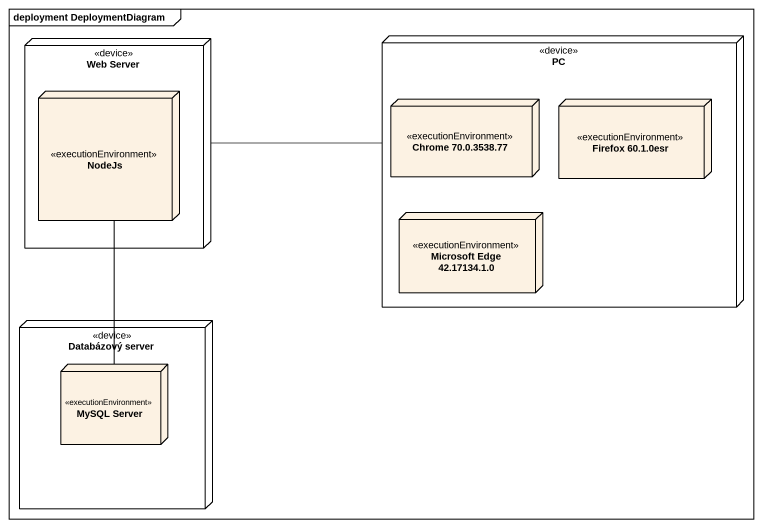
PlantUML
@startuml
mainframe deployment DeploymentDiagram
node "Web Server" as Web_Server <<device>> {
  node NodeJs <<executionEnvironment>>
}
node PC <<device>> {
  node "Chrome 70.0.3538.77" as Chrome_70_0_3538_77 <<executionEnvironment>>
  node "Firefox 60.1.0esr" as Firefox_60_1_0esr <<executionEnvironment>>
  node "Microsoft Edge 42.17134.1.0" as Microsoft_Edge_42_17134_1_0 <<executionEnvironment>>
}
node "Databázový server" as Databázový_server <<device>> {
  node "MySQL Server" as MySQL_Server <<executionEnvironment>>
}
Web_Server -right- PC
NodeJs -- MySQL_Server
@enduml
